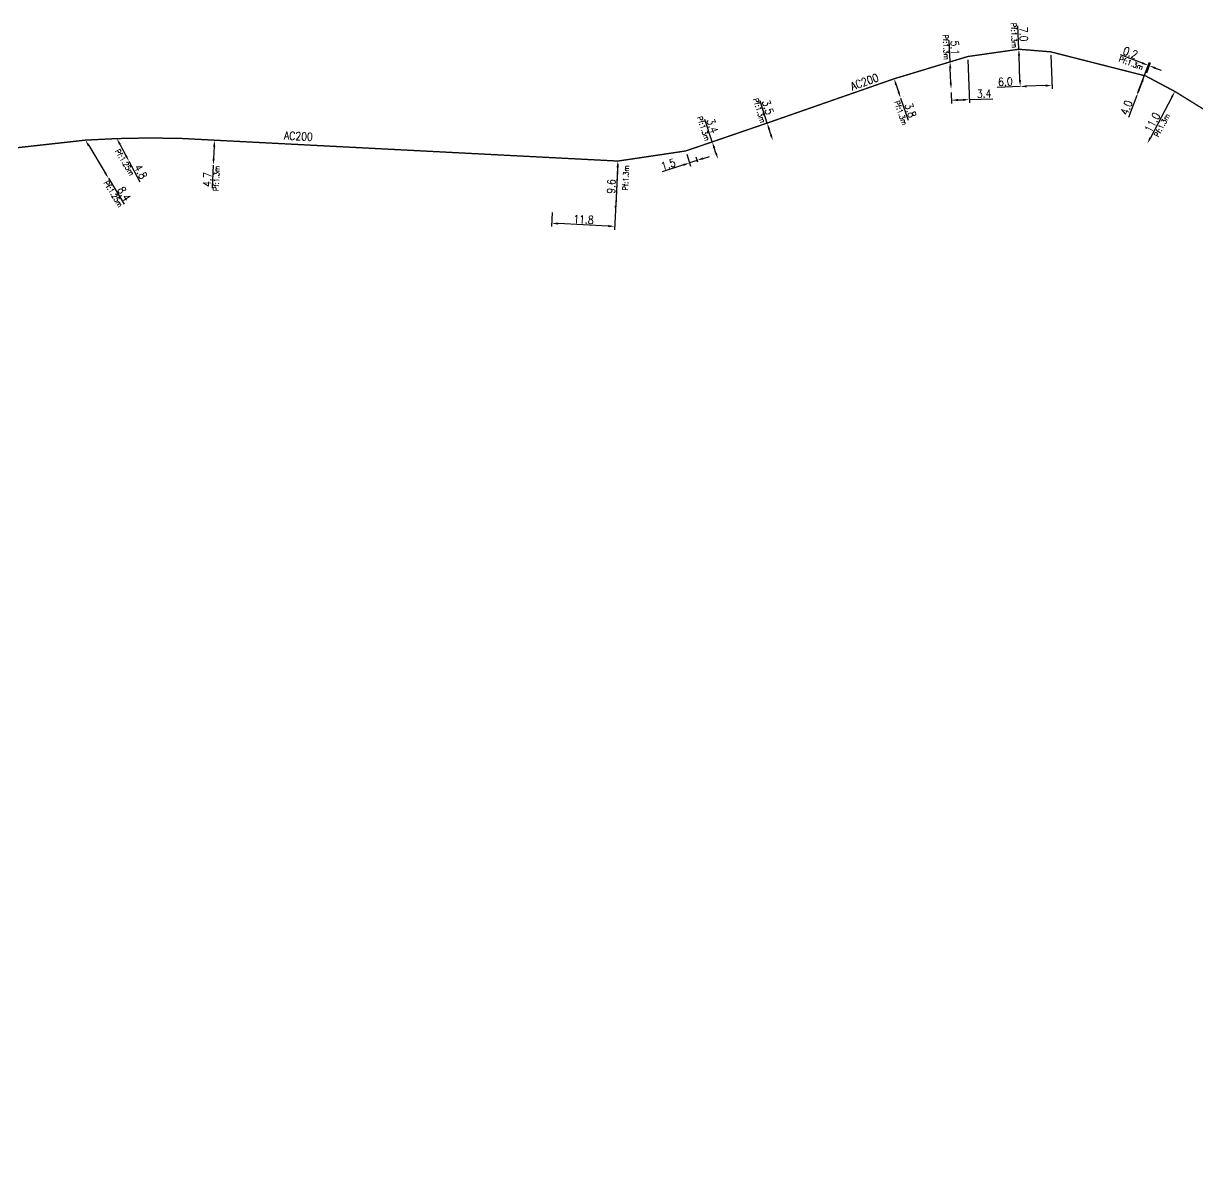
# Model space of a CAD drawing. Header units: millimetres. Extents: x 132993 to 134000, y 129004 to 130000.
# Drawn here: x 133575 to 133795, y 129476.2 to 129689 of the extents above; entities that cross this region are included whole.
import ezdxf
from ezdxf.enums import TextEntityAlignment as Align

# ---------------------------------------------------------------- set-up
doc = ezdxf.new("R2010")
doc.units = ezdxf.units.MM
doc.header["$PDMODE"] = 34
doc.layers.get('DefPoints').update_dxf_attribs({"linetype": 'CONTINUOUS', "lineweight": 0})
doc.layers.add('G_120', color=4, linetype='CONTINUOUS')
doc.styles.get("Standard").update_dxf_attribs({"font": 'romans.shx', "width": 0.85})
doc.linetypes.add('G_typB_AP', pattern='A,5,-0.3,["o",Standard,S=1.5,R=0,X=0,Y=-0.5],-1.65', length=6.95)
doc.dimstyles.get("Standard").update_dxf_attribs({"dimtxt": 1.5, "dimasz": 1.2, "dimexe": 0.625, "dimexo": 0.625, "dimgap": 0.25, "dimtad": 1, "dimdec": 1, "dimzin": 0, "dimdsep": 46, "dimtxsty": 'Standard', "dimcen": -0.5, "dimadec": 0, "dimazin": 0, "dimtfac": 1, "dimtdec": 1, "dimtmove": 0, "dimatfit": 3, "dimfxl": 0, "dimtolj": 1, "dimtzin": 0, "dimarcsym": 0})

# ---------------------------------------------------------------- blocks, each defined once
blk = doc.blocks.new('*D116')
at = {"layer": 'DefPoints', "color": 0, "linetype": 'Continuous', "transparency": 16777216}
for p in [(133790.76, 129676.29), (133785.61, 129666.56), (133785.61, 129666.56)]:
    blk.add_point(p, dxfattribs=at)
at = {"layer": 'G_120', "color": 0, "linetype": 'Continuous', "lineweight": -2, "transparency": 16777216}
blk.add_line((133790.19, 129675.23), (133786.17, 129667.62), dxfattribs=at)
at = {"layer": 'G_120', "color": 0, "linetype": 'Continuous', "transparency": 16777216}
for points in [[(133790.02, 129675.32), (133790.37, 129675.13), (133790.76, 129676.29)], [(133786, 129667.72), (133786.35, 129667.53), (133785.61, 129666.56)]]:
    blk.add_solid(points, dxfattribs=at)
at = {"layer": 'G_120', "color": 0, "linetype": 'Continuous', "transparency": 16777216, "insert": (133786.56, 129670.49), "char_height": 1.5, "attachment_point": 5, "rotation": 62.1232}
blk.add_mtext('\\A1;11.0', dxfattribs=at)
blk = doc.blocks.new('*D117')
at = {"layer": 'DefPoints', "color": 0, "linetype": 'Continuous', "transparency": 16777216}
for p in [(133785.06, 129679.25), (133783.63, 129675.51), (133783.63, 129675.51)]:
    blk.add_point(p, dxfattribs=at)
at = {"layer": 'G_120', "color": 0, "linetype": 'Continuous', "lineweight": -2, "transparency": 16777216}
for p, q in [((133784.63, 129678.13), (133784.06, 129676.63)), ((133783.63, 129675.51), (133782.07, 129671.43))]:
    blk.add_line(p, q, dxfattribs=at)
at = {"layer": 'G_120', "color": 0, "linetype": 'Continuous', "transparency": 16777216}
for points in [[(133784.44, 129678.2), (133784.82, 129678.05), (133785.06, 129679.25)], [(133783.87, 129676.7), (133784.25, 129676.56), (133783.63, 129675.51)]]:
    blk.add_solid(points, dxfattribs=at)
at = {"layer": 'G_120', "color": 0, "linetype": 'Continuous', "transparency": 16777216, "insert": (133781.7, 129673.26), "char_height": 1.5, "attachment_point": 5, "rotation": 69.1176}
blk.add_mtext('\\A1;4.0', dxfattribs=at)
blk = doc.blocks.new('*D118')
at = {"layer": 'DefPoints', "color": 0, "linetype": 'Continuous', "transparency": 16777216}
for p in [(133785.26, 129679.21), (133785.79, 129681.18), (133783.63, 129675.51)]:
    blk.add_point(p, dxfattribs=at)
at = {"layer": 'G_120', "color": 0, "linetype": 'Continuous', "lineweight": -2, "transparency": 16777216}
for p, q in [((133784.67, 129681.6), (133780.59, 129683.16)), ((133783.85, 129676.09), (133786.02, 129681.76)), ((133785.48, 129679.79), (133786.2, 129681.69)), ((133785.98, 129681.1), (133785.79, 129681.18)), ((133787.1, 129680.68), (133788.22, 129680.25))]:
    blk.add_line(p, q, dxfattribs=at)
at = {"layer": 'G_120', "color": 0, "linetype": 'Continuous', "transparency": 16777216}
for points in [[(133784.74, 129681.79), (133784.6, 129681.42), (133785.79, 129681.18)], [(133787.17, 129680.86), (133787.03, 129680.49), (133785.98, 129681.1)]]:
    blk.add_solid(points, dxfattribs=at)
at = {"layer": 'G_120', "color": 0, "linetype": 'Continuous', "transparency": 16777216, "insert": (133782.43, 129683.53), "char_height": 1.5, "attachment_point": 5, "rotation": 339.1176}
blk.add_mtext('\\A1;0.2', dxfattribs=at)
blk = doc.blocks.new('*D119')
at = {"layer": 'DefPoints', "color": 0, "linetype": 'Continuous', "transparency": 16777216}
for p in [(133761.52, 129684.2), (133761.78, 129677.21), (133761.78, 129677.21)]:
    blk.add_point(p, dxfattribs=at)
at = {"layer": 'G_120', "color": 0, "linetype": 'Continuous', "lineweight": -2, "transparency": 16777216}
for p, q in [((133761.52, 129684.2), (133761.36, 129688.57)), ((133761.73, 129678.41), (133761.56, 129683))]:
    blk.add_line(p, q, dxfattribs=at)
at = {"layer": 'G_120', "color": 0, "linetype": 'Continuous', "transparency": 16777216}
for points in [[(133761.76, 129683.01), (133761.36, 129682.99), (133761.52, 129684.2)], [(133761.93, 129678.41), (133761.53, 129678.4), (133761.78, 129677.21)]]:
    blk.add_solid(points, dxfattribs=at)
at = {"layer": 'G_120', "color": 0, "linetype": 'Continuous', "transparency": 16777216, "insert": (133762.42, 129687.02), "char_height": 1.5, "attachment_point": 5, "rotation": 272.0992}
blk.add_mtext('\\A1;7.0', dxfattribs=at)
blk = doc.blocks.new('*D120')
at = {"layer": 'DefPoints', "color": 0, "linetype": 'Continuous', "transparency": 16777216}
for p in [(133748.63, 129681.83), (133748.82, 129676.73), (133748.82, 129676.73)]:
    blk.add_point(p, dxfattribs=at)
at = {"layer": 'G_120', "color": 0, "linetype": 'Continuous', "lineweight": -2, "transparency": 16777216}
for p, q in [((133748.63, 129681.83), (133748.48, 129685.83)), ((133748.77, 129677.93), (133748.67, 129680.63))]:
    blk.add_line(p, q, dxfattribs=at)
at = {"layer": 'G_120', "color": 0, "linetype": 'Continuous', "transparency": 16777216}
for points in [[(133748.87, 129680.64), (133748.47, 129680.62), (133748.63, 129681.83)], [(133748.97, 129677.94), (133748.57, 129677.92), (133748.82, 129676.73)]]:
    blk.add_solid(points, dxfattribs=at)
at = {"layer": 'G_120', "color": 0, "linetype": 'Continuous', "transparency": 16777216, "insert": (133749.53, 129684.47), "char_height": 1.5, "attachment_point": 5, "rotation": 272.0992}
blk.add_mtext('\\A1;5.1', dxfattribs=at)
blk = doc.blocks.new('*D121')
at = {"layer": 'DefPoints', "color": 0, "linetype": 'Continuous', "transparency": 16777216}
for p in [(133751.95, 129682.83), (133748.82, 129676.73), (133748.89, 129674.64)]:
    blk.add_point(p, dxfattribs=at)
at = {"layer": 'G_120', "color": 0, "linetype": 'Continuous', "lineweight": -2, "transparency": 16777216}
for p, q in [((133751.97, 129682.21), (133752.26, 129674.14)), ((133748.84, 129676.11), (133748.92, 129674.02)), ((133750.09, 129674.69), (133751.04, 129674.72)), ((133752.24, 129674.77), (133756.67, 129674.93))]:
    blk.add_line(p, q, dxfattribs=at)
at = {"layer": 'G_120', "color": 0, "linetype": 'Continuous', "transparency": 16777216}
for points in [[(133750.09, 129674.89), (133750.1, 129674.49), (133748.89, 129674.64)], [(133751.03, 129674.92), (133751.05, 129674.52), (133752.24, 129674.77)]]:
    blk.add_solid(points, dxfattribs=at)
at = {"layer": 'G_120', "color": 0, "linetype": 'Continuous', "transparency": 16777216, "insert": (133755.02, 129675.87), "char_height": 1.5, "attachment_point": 5, "rotation": 2.0992}
blk.add_mtext('\\A1;3.4', dxfattribs=at)
blk = doc.blocks.new('*D122')
at = {"layer": 'DefPoints', "color": 0, "linetype": 'Continuous', "transparency": 16777216}
for p in [(133738.14, 129678.66), (133739.37, 129675.06), (133739.37, 129675.06)]:
    blk.add_point(p, dxfattribs=at)
at = {"layer": 'G_120', "color": 0, "linetype": 'Continuous', "lineweight": -2, "transparency": 16777216}
for p, q in [((133738.53, 129677.52), (133738.98, 129676.2)), ((133739.37, 129675.06), (133740.79, 129670.93)), ((133739.96, 129675.27), (133739.96, 129675.27))]:
    blk.add_line(p, q, dxfattribs=at)
at = {"layer": 'G_120', "color": 0, "linetype": 'Continuous', "transparency": 16777216}
for points in [[(133738.72, 129677.59), (133738.34, 129677.46), (133738.14, 129678.66)], [(133739.17, 129676.26), (133738.79, 129676.13), (133739.37, 129675.06)]]:
    blk.add_solid(points, dxfattribs=at)
at = {"layer": 'G_120', "color": 0, "linetype": 'Continuous', "transparency": 16777216, "insert": (133741.22, 129672.75), "char_height": 1.5, "attachment_point": 5, "rotation": 288.9377}
blk.add_mtext('\\A1;3.8', dxfattribs=at)
blk = doc.blocks.new('*D123')
at = {"layer": 'DefPoints', "color": 0, "linetype": 'Continuous', "transparency": 16777216}
for p in [(133767.5, 129683.71), (133761.78, 129677.21), (133761.78, 129677.21)]:
    blk.add_point(p, dxfattribs=at)
at = {"layer": 'G_120', "color": 0, "linetype": 'Continuous', "lineweight": -2, "transparency": 16777216}
for p, q in [((133767.52, 129683.09), (133767.75, 129676.8)), ((133761.78, 129677.21), (133757.47, 129677.05)), ((133766.53, 129677.38), (133762.97, 129677.25)), ((133761.8, 129676.58), (133761.8, 129676.58))]:
    blk.add_line(p, q, dxfattribs=at)
at = {"layer": 'G_120', "color": 0, "linetype": 'Continuous', "transparency": 16777216}
for points in [[(133762.97, 129677.45), (133762.98, 129677.05), (133761.78, 129677.21)], [(133766.52, 129677.58), (133766.54, 129677.18), (133767.73, 129677.43)]]:
    blk.add_solid(points, dxfattribs=at)
at = {"layer": 'G_120', "color": 0, "linetype": 'Continuous', "transparency": 16777216, "insert": (133758.99, 129678.11), "char_height": 1.5, "attachment_point": 5, "rotation": 2.0992}
blk.add_mtext('\\A1;6.0', dxfattribs=at)
blk = doc.blocks.new('*D124')
at = {"layer": 'DefPoints', "color": 0, "linetype": 'Continuous', "transparency": 16777216}
for p in [(133704.06, 129666.84), (133705.14, 129663.62), (133705.14, 129663.62)]:
    blk.add_point(p, dxfattribs=at)
at = {"layer": 'G_120', "color": 0, "linetype": 'Continuous', "lineweight": -2, "transparency": 16777216}
for p, q in [((133704.06, 129666.84), (133702.65, 129671.05)), ((133704.76, 129664.75), (133704.44, 129665.71))]:
    blk.add_line(p, q, dxfattribs=at)
at = {"layer": 'G_120', "color": 0, "linetype": 'Continuous', "transparency": 16777216}
for points in [[(133704.63, 129665.77), (133704.25, 129665.64), (133704.06, 129666.84)], [(133704.95, 129664.82), (133704.57, 129664.69), (133705.14, 129663.62)]]:
    blk.add_solid(points, dxfattribs=at)
at = {"layer": 'G_120', "color": 0, "linetype": 'Continuous', "transparency": 16777216, "insert": (133704.11, 129669.83), "char_height": 1.5, "attachment_point": 5, "rotation": 288.5067}
blk.add_mtext('\\A1;3.4', dxfattribs=at)
blk = doc.blocks.new('*D128')
at = {"layer": 'DefPoints', "color": 0, "linetype": 'Continuous', "transparency": 16777216}
for p in [(133586.59, 129667.17), (133590.91, 129660.03), (133590.91, 129660.03)]:
    blk.add_point(p, dxfattribs=at)
at = {"layer": 'G_120', "color": 0, "linetype": 'Continuous', "lineweight": -2, "transparency": 16777216}
for p, q in [((133587.21, 129666.14), (133590.29, 129661.05)), ((133590.37, 129659.7), (133590.37, 129659.7)), ((133590.91, 129660.03), (133593.83, 129655.2))]:
    blk.add_line(p, q, dxfattribs=at)
at = {"layer": 'G_120', "color": 0, "linetype": 'Continuous', "transparency": 16777216}
for points in [[(133587.38, 129666.25), (133587.04, 129666.04), (133586.59, 129667.17)], [(133590.46, 129661.16), (133590.12, 129660.95), (133590.91, 129660.03)]]:
    blk.add_solid(points, dxfattribs=at)
at = {"layer": 'G_120', "color": 0, "linetype": 'Continuous', "transparency": 16777216, "insert": (133593.85, 129657.1), "char_height": 1.5, "attachment_point": 5, "rotation": 301.1768}
blk.add_mtext('\\A1;8.4', dxfattribs=at)
blk = doc.blocks.new('*D129')
at = {"layer": 'DefPoints', "color": 0, "linetype": 'Continuous', "transparency": 16777216}
for p in [(133592.48, 129667.46), (133594.75, 129663.23), (133594.75, 129663.23)]:
    blk.add_point(p, dxfattribs=at)
at = {"layer": 'G_120', "color": 0, "linetype": 'Continuous', "lineweight": -2, "transparency": 16777216}
for p, q in [((133593.04, 129666.41), (133594.18, 129664.29)), ((133594.75, 129663.23), (133596.82, 129659.38))]:
    blk.add_line(p, q, dxfattribs=at)
at = {"layer": 'G_120', "color": 0, "linetype": 'Continuous', "transparency": 16777216}
for points in [[(133593.22, 129666.5), (133592.87, 129666.31), (133592.48, 129667.46)], [(133594.36, 129664.39), (133594, 129664.2), (133594.75, 129663.23)]]:
    blk.add_solid(points, dxfattribs=at)
at = {"layer": 'G_120', "color": 0, "linetype": 'Continuous', "transparency": 16777216, "insert": (133596.95, 129661.25), "char_height": 1.5, "attachment_point": 5, "rotation": 298.2654}
blk.add_mtext('\\A1;4.8', dxfattribs=at)
blk = doc.blocks.new('*D156')
at = {"layer": 'DefPoints', "color": 0, "linetype": 'Continuous', "transparency": 16777216}
for p in [(133610.78, 129667.16), (133610.56, 129662.51), (133610.56, 129662.51)]:
    blk.add_point(p, dxfattribs=at)
at = {"layer": 'G_120', "color": 0, "linetype": 'Continuous', "lineweight": -2, "transparency": 16777216}
for p, q in [((133610.72, 129665.96), (133610.62, 129663.71)), ((133610.56, 129662.51), (133610.37, 129658.15))]:
    blk.add_line(p, q, dxfattribs=at)
at = {"layer": 'G_120', "color": 0, "linetype": 'Continuous', "transparency": 16777216}
for points in [[(133610.52, 129665.97), (133610.92, 129665.95), (133610.78, 129667.16)], [(133610.42, 129663.72), (133610.82, 129663.7), (133610.56, 129662.51)]]:
    blk.add_solid(points, dxfattribs=at)
at = {"layer": 'G_120', "color": 0, "linetype": 'Continuous', "transparency": 16777216, "insert": (133609.44, 129659.78), "char_height": 1.5, "attachment_point": 5, "rotation": 87.3878}
blk.add_mtext('\\A1;4.7', dxfattribs=at)
blk = doc.blocks.new('*D157')
at = {"layer": 'DefPoints', "color": 0, "linetype": 'Continuous', "transparency": 16777216}
for p in [(133686.38, 129663.25), (133674.12, 129654.24), (133673.99, 129651.59)]:
    blk.add_point(p, dxfattribs=at)
at = {"layer": 'G_120', "color": 0, "linetype": 'Continuous', "lineweight": -2, "transparency": 16777216}
for p, q in [((133686.35, 129662.63), (133685.75, 129650.39)), ((133674.09, 129653.62), (133673.96, 129650.96)), ((133684.58, 129651.07), (133675.19, 129651.53))]:
    blk.add_line(p, q, dxfattribs=at)
at = {"layer": 'G_120', "color": 0, "linetype": 'Continuous', "transparency": 16777216}
for points in [[(133675.2, 129651.73), (133675.18, 129651.33), (133673.99, 129651.59)], [(133684.59, 129651.27), (133684.57, 129650.87), (133685.78, 129651.01)]]:
    blk.add_solid(points, dxfattribs=at)
at = {"layer": 'G_120', "color": 0, "linetype": 'Continuous', "transparency": 16777216, "insert": (133679.94, 129652.3), "char_height": 1.5, "attachment_point": 5, "rotation": 357.2115}
blk.add_mtext('\\A1;11.8', dxfattribs=at)
blk = doc.blocks.new('*D158')
at = {"layer": 'DefPoints', "color": 0, "linetype": 'Continuous', "transparency": 16777216}
for p in [(133686.38, 129663.25), (133685.91, 129653.66), (133685.91, 129653.66)]:
    blk.add_point(p, dxfattribs=at)
at = {"layer": 'G_120', "color": 0, "linetype": 'Continuous', "lineweight": -2, "transparency": 16777216}
blk.add_line((133686.32, 129662.05), (133685.97, 129654.86), dxfattribs=at)
at = {"layer": 'G_120', "color": 0, "linetype": 'Continuous', "transparency": 16777216}
for points in [[(133686.12, 129662.06), (133686.52, 129662.04), (133686.38, 129663.25)], [(133685.77, 129654.87), (133686.17, 129654.85), (133685.91, 129653.66)]]:
    blk.add_solid(points, dxfattribs=at)
at = {"layer": 'G_120', "color": 0, "linetype": 'Continuous', "transparency": 16777216, "insert": (133685.14, 129658.51), "char_height": 1.5, "attachment_point": 5, "rotation": 87.2115}
blk.add_mtext('\\A1;9.6', dxfattribs=at)
blk = doc.blocks.new('*D159')
at = {"layer": 'DefPoints', "color": 0, "linetype": 'Continuous', "transparency": 16777216}
for p in [(133699.08, 129665.14), (133701.24, 129663.38), (133701.56, 129662.43)]:
    blk.add_point(p, dxfattribs=at)
at = {"layer": 'G_120', "color": 0, "linetype": 'Continuous', "lineweight": -2, "transparency": 16777216}
for p, q in [((133699.28, 129664.54), (133700.01, 129662.31)), ((133701.36, 129663.02), (133701.05, 129663.97)), ((133702.38, 129663.76), (133703.52, 129664.13)), ((133698.68, 129662.53), (133694.7, 129661.21)), ((133701.24, 129663.38), (133699.82, 129662.91))]:
    blk.add_line(p, q, dxfattribs=at)
at = {"layer": 'G_120', "color": 0, "linetype": 'Continuous', "transparency": 16777216}
for points in [[(133702.32, 129663.95), (133702.44, 129663.57), (133701.24, 129663.38)], [(133698.62, 129662.72), (133698.74, 129662.34), (133699.82, 129662.91)]]:
    blk.add_solid(points, dxfattribs=at)
at = {"layer": 'G_120', "color": 0, "linetype": 'Continuous', "transparency": 16777216, "insert": (133695.81, 129662.63), "char_height": 1.5, "attachment_point": 5, "rotation": 18.3251}
blk.add_mtext('\\A1;1.5', dxfattribs=at)
blk = doc.blocks.new('*D160')
at = {"layer": 'DefPoints', "color": 0, "linetype": 'Continuous', "transparency": 16777216}
for p in [(133714.36, 129670.37), (133715.41, 129667.08), (133715.41, 129667.08)]:
    blk.add_point(p, dxfattribs=at)
at = {"layer": 'G_120', "color": 0, "linetype": 'Continuous', "lineweight": -2, "transparency": 16777216}
for p, q in [((133714.36, 129670.37), (133713.04, 129674.53)), ((133715.04, 129668.22), (133714.72, 129669.22))]:
    blk.add_line(p, q, dxfattribs=at)
at = {"layer": 'G_120', "color": 0, "linetype": 'Continuous', "transparency": 16777216}
for points in [[(133714.92, 129669.28), (133714.53, 129669.16), (133714.36, 129670.37)], [(133715.23, 129668.28), (133714.85, 129668.16), (133715.41, 129667.08)]]:
    blk.add_solid(points, dxfattribs=at)
at = {"layer": 'G_120', "color": 0, "linetype": 'Continuous', "transparency": 16777216, "insert": (133714.47, 129673.32), "char_height": 1.5, "attachment_point": 5, "rotation": 287.6389}
blk.add_mtext('\\A1;3.5', dxfattribs=at)

msp = doc.modelspace()

# ---------------------------------------------------------------- linework, layer by layer
at = {"layer": 'G_120', "linetype": 'G_typB_AP', "const_width": 0.25, "flags": 128}
msp.add_lwpolyline([(133831.86, 129653.15), (133829.57, 129652.27), (133808.08, 129665.57), (133790.76, 129676.29), (133785.26, 129679.21), (133785.06, 129679.25), (133767.5, 129683.71), (133761.52, 129684.2), (133751.95, 129682.83), (133748.63, 129681.83), (133738.14, 129678.66), (133716.46, 129671.1), (133714.36, 129670.37), (133704.06, 129666.84), (133704.06, 129666.84), (133704.06, 129666.84), (133704.06, 129666.84), (133699.08, 129665.14), (133686.38, 129663.25), (133686.38, 129663.25), (133610.78, 129667.16), (133610.78, 129667.16, 0.026949), (133592.48, 129667.46), (133592.48, 129667.46), (133586.59, 129667.17), (133550.71, 129663.18), (133550.71, 129663.18, 0.031415), (133532.04, 129659.67), (133523.72, 129657.56), (133501.14, 129651.73), (133492.43, 129649.31), (133475.67, 129644.65), (133440.64, 129635.52), (133425.32, 129632.2), (133336.42, 129627.33), (133317.34, 129625.74), (133291.78, 129621.96), (133291.08, 129621.54), (133272.36, 129609.09), (133253.53, 129596.39), (133253.53, 129596.39), (133232.58, 129582.29, -0.421964), (133232.23, 129582.36), (133232.14, 129582.49, 0.412875), (133231.8, 129582.57), (133224.73, 129578.12), (133200.08, 129562.6), (133179.34, 129549.54), (133179.34, 129549.54), (133179.34, 129549.54), (133178.45, 129549.02, 0.204518), (133178.22, 129548.7), (133178.05, 129547.99, -0.202887), (133177.82, 129547.67), (133146.47, 129528.91), (133146.47, 129528.91), (133146.47, 129528.91, -0.038329), (133125.17, 129519.5), (133063.99, 129497.95), (133059.11, 129495.93), (133025.05, 129485.63), (133016.58, 129482.89), (133004.16, 129478.16), (133000, 129476.32)], format="xyb", dxfattribs=at)

# ---------------------------------------------------------------- texts
at = {"layer": 'G_120', "linetype": 'Continuous', "width": 0.85}
for rotation, p in [(19.5819, (133732.6, 129678.09)), (357.0403, (133626.51, 129667.92))]:
    msp.add_text('AC200', height=1.5, rotation=rotation, dxfattribs=at).set_placement(p, align=Align.MIDDLE)
at = {"layer": 'G_120', "linetype": 'Continuous', "char_height": 1}
for s, insert, attachment_point, rotation in [('Pf:1.3m', (133761.04, 129689.17), 1, 272.0992), ('Pf:1.3m', (133748.3, 129686.97), 1, 272.0992), ('Pf:1.3m', (133780.52, 129682.88), 1, 339.1176), ('Pf:1.3m', (133712.64, 129675.14), 1, 287.6389), ('Pf:1.3m', (133739.11, 129674.66), 1, 288.9377), ('Pf:1.3m', (133702.15, 129671.75), 1, 288.5067), ('Pf:1.3m', (133786.78, 129668.09), 1, 62.1232), ('Pf:1.25m', (133592.11, 129665.12), 7, 301.1768), ('Pf:1.3m', (133611.54, 129657.61), 7, 87.3878), ('Pf:1.3m', (133687.48, 129662.48), 3, 87.2115), ('Pf:1.25m', (133589.98, 129659.18), 7, 301.1768)]:
    msp.add_mtext(s, dxfattribs=dict(at, insert=insert, attachment_point=attachment_point, rotation=rotation))

# ---------------------------------------------------------------- dimensions: what is measured, and where the dimension line sits
at = {"layer": 'G_120', "linetype": 'Continuous'}
for base, p1, p2, angle, picture, middle in [((133761.78, 129677.21), (133761.52, 129684.2), (133761.78, 129677.21), 92.0992, '*D119', (133761.42, 129686.99)), ((133748.82, 129676.73), (133748.63, 129681.83), (133748.82, 129676.73), 92.0992, '*D120', (133748.53, 129684.43)), ((133761.78, 129677.21), (133767.5, 129683.71), (133761.78, 129677.21), 2.0992, '*D123', (133759.02, 129677.11)), ((133785.79, 129681.18), (133785.26, 129679.21), (133783.63, 129675.51), 339.1176, '*D118', (133782.07, 129682.6)), ((133748.89, 129674.64), (133751.95, 129682.83), (133748.82, 129676.73), 2.0992, '*D121', (133755.06, 129674.87)), ((133783.63, 129675.51), (133785.06, 129679.25), (133783.63, 129675.51), 69.1176, '*D117', (133782.64, 129672.91)), ((133739.37, 129675.06), (133738.14, 129678.66), (133739.37, 129675.06), 108.9377, '*D122', (133740.27, 129672.43)), ((133715.41, 129667.08), (133714.36, 129670.37), (133715.41, 129667.08), 107.6389, '*D160', (133713.52, 129673.02)), ((133785.61, 129666.56), (133790.76, 129676.29), (133785.61, 129666.56), 62.1232, '*D116', (133787.44, 129670.02)), ((133705.14, 129663.62), (133704.06, 129666.84), (133705.14, 129663.62), 108.5067, '*D124', (133703.17, 129669.51)), ((133590.91, 129660.03), (133586.59, 129667.17), (133590.91, 129660.03), 121.1768, '*D128', (133593, 129656.58)), ((133594.75, 129663.23), (133592.48, 129667.46), (133594.75, 129663.23), 118.2654, '*D129', (133596.07, 129660.78)), ((133610.56, 129662.51), (133610.78, 129667.16), (133610.56, 129662.51), 87.3878, '*D156', (133610.44, 129659.73)), ((133701.24, 129663.38), (133699.08, 129665.14), (133701.56, 129662.43), 198.3251, '*D159', (133696.12, 129661.68)), ((133673.99, 129651.59), (133686.38, 129663.25), (133674.12, 129654.24), 357.2115, '*D157', (133679.89, 129651.3)), ((133685.91, 129653.66), (133686.38, 129663.25), (133685.91, 129653.66), 87.2115, '*D158', (133686.14, 129658.46))]:
    dim = msp.add_linear_dim(base=base, p1=p1, p2=p2, angle=angle, dimstyle='Standard', dxfattribs=at)
    dim.commit()
    dim.dimension.update_dxf_attribs({"geometry": picture, "text_midpoint": middle, "dimtype": 160})

doc.saveas('drawing.dxf')
